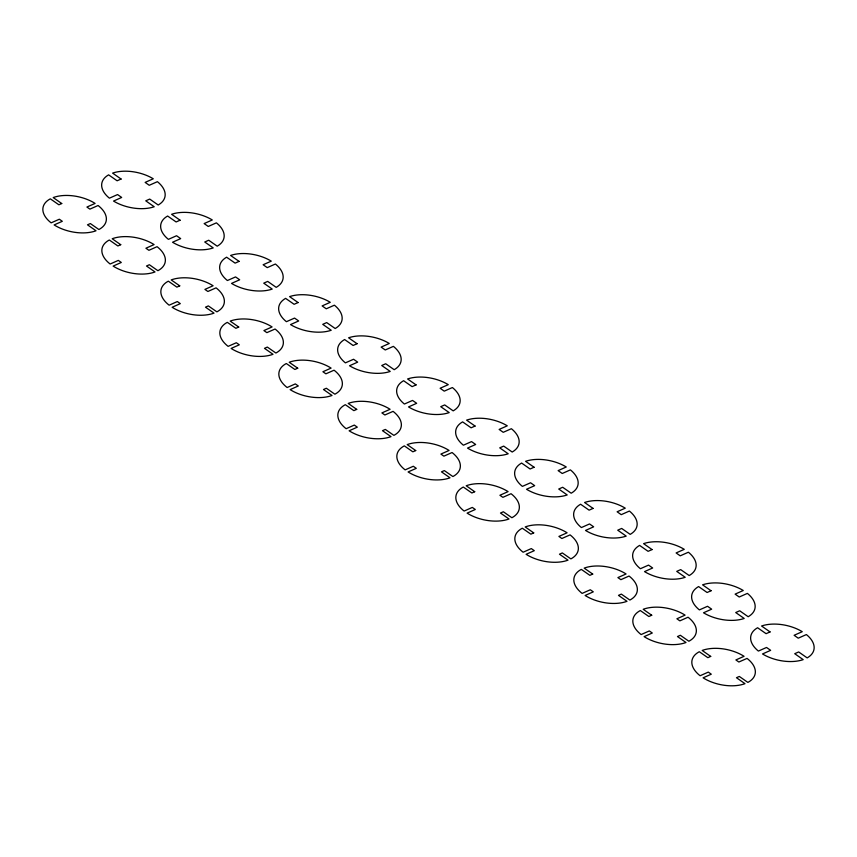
<?xml version="1.0" encoding="UTF-8"?>
<svg xmlns="http://www.w3.org/2000/svg" width="857" height="857" viewBox="0 0 857 857"><rect width="100%" height="100%" fill="white"/><g stroke="black" fill="none" stroke-linecap="round" stroke-linejoin="round"><path stroke-width="1.29" d="M61.736 203.527L58.876 204.791L50.338 198.835A32.287 17.826 12.4 0 0 51.141 222.852L59.337 219.221L62.315 221.299L54.12 224.93A32.287 17.826 12.4 0 0 96.027 230.779L87.489 224.823L90.349 223.559L98.887 229.515A32.287 17.826 12.4 0 0 98.084 205.498L89.889 209.129L86.911 207.051L95.106 203.42A32.287 17.826 12.4 0 0 53.198 197.571L61.736 203.527M121.083 179.027L117.12 180.784L108.625 174.86A32.287 17.826 12.4 0 0 109.417 198.181L117.559 194.571L121.683 197.453L113.531 201.063A32.287 17.826 12.4 0 0 154.228 206.751L145.744 200.827L149.696 199.07L158.191 204.994A32.287 17.826 12.4 0 0 157.409 181.673L149.268 185.283L145.133 182.402L153.285 178.792A32.287 17.826 12.4 0 0 112.588 173.103L121.083 179.027M120.73 244.695L117.87 245.959L109.332 240.003A32.287 17.826 12.4 0 0 110.146 264.02L118.33 260.389L121.308 262.467L113.124 266.099A32.287 17.826 12.4 0 0 155.021 271.958L146.493 266.002L149.354 264.727L157.892 270.694A32.287 17.826 12.4 0 0 157.077 246.677L148.893 250.308L145.915 248.23L154.099 244.588A32.287 17.826 12.4 0 0 112.203 238.739L120.73 244.695M180.077 220.206L176.124 221.963L167.629 216.028A32.287 17.826 12.4 0 0 168.411 239.36L176.553 235.739L180.688 238.621L172.536 242.242A32.287 17.826 12.4 0 0 213.232 247.919L204.737 241.995L208.701 240.239L217.196 246.173A32.287 17.826 12.4 0 0 216.403 222.841L208.262 226.462L204.137 223.581L212.29 219.96A32.287 17.826 12.4 0 0 171.593 214.282L180.077 220.206M179.734 285.863L176.874 287.138L168.336 281.171A32.287 17.826 12.4 0 0 169.14 305.188L177.335 301.557L180.313 303.635L172.118 307.277A32.287 17.826 12.4 0 0 214.025 313.126L205.487 307.17L208.347 305.906L216.885 311.862A32.287 17.826 12.4 0 0 216.082 287.845L207.887 291.476L204.909 289.398L213.104 285.767A32.287 17.826 12.4 0 0 171.196 279.907L179.734 285.863M239.082 261.374L235.118 263.131L226.623 257.207A32.287 17.826 12.4 0 0 227.405 280.528L235.557 276.918L239.681 279.789L231.529 283.41A32.287 17.826 12.4 0 0 272.226 289.088L263.731 283.164L267.695 281.407L276.19 287.341A32.287 17.826 12.4 0 0 275.408 264.02L267.255 267.63L263.131 264.749L271.283 261.139A32.287 17.826 12.4 0 0 230.587 255.45L239.082 261.374M238.728 327.042L235.868 328.306L227.33 322.35A32.287 17.826 12.4 0 0 228.133 346.367L236.328 342.736L239.307 344.814L231.111 348.445A32.287 17.826 12.4 0 0 273.019 354.295L264.481 348.338L267.341 347.074L275.879 353.03A32.287 17.826 12.4 0 0 275.076 329.013L266.881 332.645L263.902 330.566L272.098 326.935A32.287 17.826 12.4 0 0 230.19 321.086L238.728 327.042M298.075 302.542L294.112 304.299L285.617 298.375A32.287 17.826 12.4 0 0 286.409 321.696L294.551 318.086L298.675 320.968L290.523 324.578A32.287 17.826 12.4 0 0 331.22 330.266L322.735 324.342L326.688 322.586L335.183 328.51A32.287 17.826 12.4 0 0 334.401 305.188L326.26 308.799L322.125 305.917L330.277 302.307A32.287 17.826 12.4 0 0 289.591 296.618L298.075 302.542M297.722 368.21L294.862 369.474L286.324 363.518A32.287 17.826 12.4 0 0 287.138 387.535L295.322 383.904L298.311 385.982L290.116 389.614A32.287 17.826 12.4 0 0 332.023 395.473L323.485 389.517L326.346 388.242L334.883 394.209A32.287 17.826 12.4 0 0 334.069 370.192L325.885 373.823L322.907 371.745L331.102 368.103A32.287 17.826 12.4 0 0 289.195 362.254L297.722 368.21M357.069 343.721L353.116 345.478L344.621 339.543A32.287 17.826 12.4 0 0 345.403 362.875L353.555 359.254L357.68 362.136L349.527 365.757A32.287 17.826 12.4 0 0 390.224 371.435L381.729 365.51L385.693 363.754L394.188 369.688A32.287 17.826 12.4 0 0 393.395 346.357L385.254 349.977L381.129 347.096L389.282 343.475A32.287 17.826 12.4 0 0 348.585 337.797L357.069 343.721M356.726 409.378L353.866 410.653L345.328 404.686A32.287 17.826 12.4 0 0 346.132 428.714L354.327 425.072L357.305 427.161L349.11 430.792A32.287 17.826 12.4 0 0 391.017 436.642L382.479 430.685L385.339 429.421L393.877 435.377A32.287 17.826 12.4 0 0 393.074 411.36L384.879 414.992L381.901 412.913L390.096 409.282A32.287 17.826 12.4 0 0 348.188 403.422L356.726 409.378M416.073 384.889L412.11 386.646L403.615 380.722A32.287 17.826 12.4 0 0 404.397 404.043L412.549 400.433L416.673 403.304L408.521 406.925A32.287 17.826 12.4 0 0 449.218 412.603L440.734 406.679L444.687 404.922L453.182 410.857A32.287 17.826 12.4 0 0 452.4 387.535L444.247 391.146L440.123 388.264L448.275 384.654A32.287 17.826 12.4 0 0 407.578 378.965L416.073 384.889M415.72 450.557L412.86 451.821L404.322 445.865A32.287 17.826 12.4 0 0 405.136 469.882L413.32 466.251L416.298 468.329L408.103 471.961A32.287 17.826 12.4 0 0 450.011 477.81L441.484 471.853L444.333 470.589L452.882 476.546A32.287 17.826 12.4 0 0 452.067 452.528L443.883 456.16L440.894 454.081L449.089 450.45A32.287 17.826 12.4 0 0 407.182 444.601L415.72 450.557M475.067 426.058L471.114 427.814L462.619 421.89A32.287 17.826 12.4 0 0 463.401 445.212L471.543 441.601L475.667 444.483L467.526 448.093A32.287 17.826 12.4 0 0 508.212 453.782L499.727 447.857L503.691 446.101L512.186 452.025A32.287 17.826 12.4 0 0 511.393 428.704L503.252 432.314L499.128 429.432L507.28 425.822A32.287 17.826 12.4 0 0 466.583 420.134L475.067 426.058M474.714 491.725L471.864 492.989L463.316 487.033A32.287 17.826 12.4 0 0 464.13 511.051L472.314 507.419L475.303 509.497L467.108 513.129A32.287 17.826 12.4 0 0 509.015 518.988L500.477 513.032L503.338 511.758L511.875 517.724A32.287 17.826 12.4 0 0 511.061 493.707L502.877 497.339L499.899 495.26L508.094 491.618A32.287 17.826 12.4 0 0 466.187 485.769L474.714 491.725M534.072 467.236L530.108 468.993L521.613 463.059A32.287 17.826 12.4 0 0 522.395 486.39L530.547 482.77L534.672 485.651L526.519 489.272A32.287 17.826 12.4 0 0 567.216 494.95L558.721 489.026L562.685 487.269L571.18 493.204A32.287 17.826 12.4 0 0 570.398 469.872L562.246 473.493L558.121 470.611L566.273 466.99A32.287 17.826 12.4 0 0 525.577 461.312L534.072 467.236M533.718 532.893L530.858 534.168L522.32 528.212A32.287 17.826 12.4 0 0 523.124 552.229L531.319 548.587L534.297 550.676L526.102 554.308A32.287 17.826 12.4 0 0 568.009 560.157L559.471 554.2L562.331 552.936L570.869 558.893A32.287 17.826 12.4 0 0 570.066 534.875L561.871 538.507L558.893 536.428L567.088 532.797A32.287 17.826 12.4 0 0 525.18 526.937L533.718 532.893M593.065 508.405L589.102 510.161L580.607 504.237A32.287 17.826 12.4 0 0 581.4 527.558L589.541 523.948L593.665 526.819L585.513 530.44A32.287 17.826 12.4 0 0 626.21 536.118L617.726 530.194L621.679 528.437L630.174 534.372A32.287 17.826 12.4 0 0 629.392 511.051L621.239 514.661L617.115 511.779L625.267 508.169A32.287 17.826 12.4 0 0 584.57 502.481L593.065 508.405M592.712 574.072L589.852 575.336L581.314 569.38A32.287 17.826 12.4 0 0 582.128 593.398L590.312 589.766L593.29 591.844L585.106 595.476A32.287 17.826 12.4 0 0 627.003 601.325L618.475 595.369L621.336 594.105L629.874 600.061A32.287 17.826 12.4 0 0 629.059 576.043L620.875 579.675L617.886 577.597L626.081 573.965A32.287 17.826 12.4 0 0 584.174 568.116L592.712 574.072M652.059 549.573L648.106 551.33L639.611 545.406A32.287 17.826 12.4 0 0 640.393 568.727L648.535 565.117L652.67 567.998L644.518 571.608A32.287 17.826 12.4 0 0 685.214 577.297L676.719 571.373L680.683 569.616L689.178 575.54A32.287 17.826 12.4 0 0 688.385 552.219L680.244 555.829L676.119 552.947L684.272 549.337A32.287 17.826 12.4 0 0 643.575 543.649L652.059 549.573M651.716 615.24L648.856 616.504L640.318 610.548A32.287 17.826 12.4 0 0 641.122 634.566L649.317 630.934L652.295 633.012L644.1 636.644A32.287 17.826 12.4 0 0 686.007 642.504L677.469 636.547L680.329 635.273L688.867 641.24A32.287 17.826 12.4 0 0 688.064 617.222L679.869 620.854L676.891 618.775L685.086 615.133A32.287 17.826 12.4 0 0 643.178 609.284L651.716 615.24M711.064 590.752L707.1 592.508L698.605 586.574A32.287 17.826 12.4 0 0 699.387 609.905L707.539 606.285L711.664 609.166L703.511 612.787A32.287 17.826 12.4 0 0 744.208 618.465L735.713 612.541L739.677 610.784L748.172 616.719A32.287 17.826 12.4 0 0 747.39 593.387L739.237 597.008L735.113 594.126L743.265 590.505A32.287 17.826 12.4 0 0 702.569 584.828L711.064 590.752M710.71 656.408L707.85 657.683L699.312 651.727A32.287 17.826 12.4 0 0 700.115 675.745L708.311 672.102L711.289 674.191L703.094 677.823A32.287 17.826 12.4 0 0 745.001 683.672L736.463 677.716L739.323 676.452L747.861 682.408A32.287 17.826 12.4 0 0 747.058 658.39L738.863 662.022L735.884 659.944L744.08 656.312A32.287 17.826 12.4 0 0 702.172 650.452L710.71 656.408M770.057 631.92L766.094 633.677L757.599 627.753A32.287 17.826 12.4 0 0 758.391 651.074L766.533 647.463L770.657 650.334L762.505 653.955A32.287 17.826 12.4 0 0 803.202 659.633L794.718 653.709L798.67 651.952L807.165 657.887A32.287 17.826 12.4 0 0 806.383 634.566L798.242 638.176L794.107 635.294L802.259 631.684A32.287 17.826 12.4 0 0 761.562 625.996L770.057 631.92"/></g></svg>
